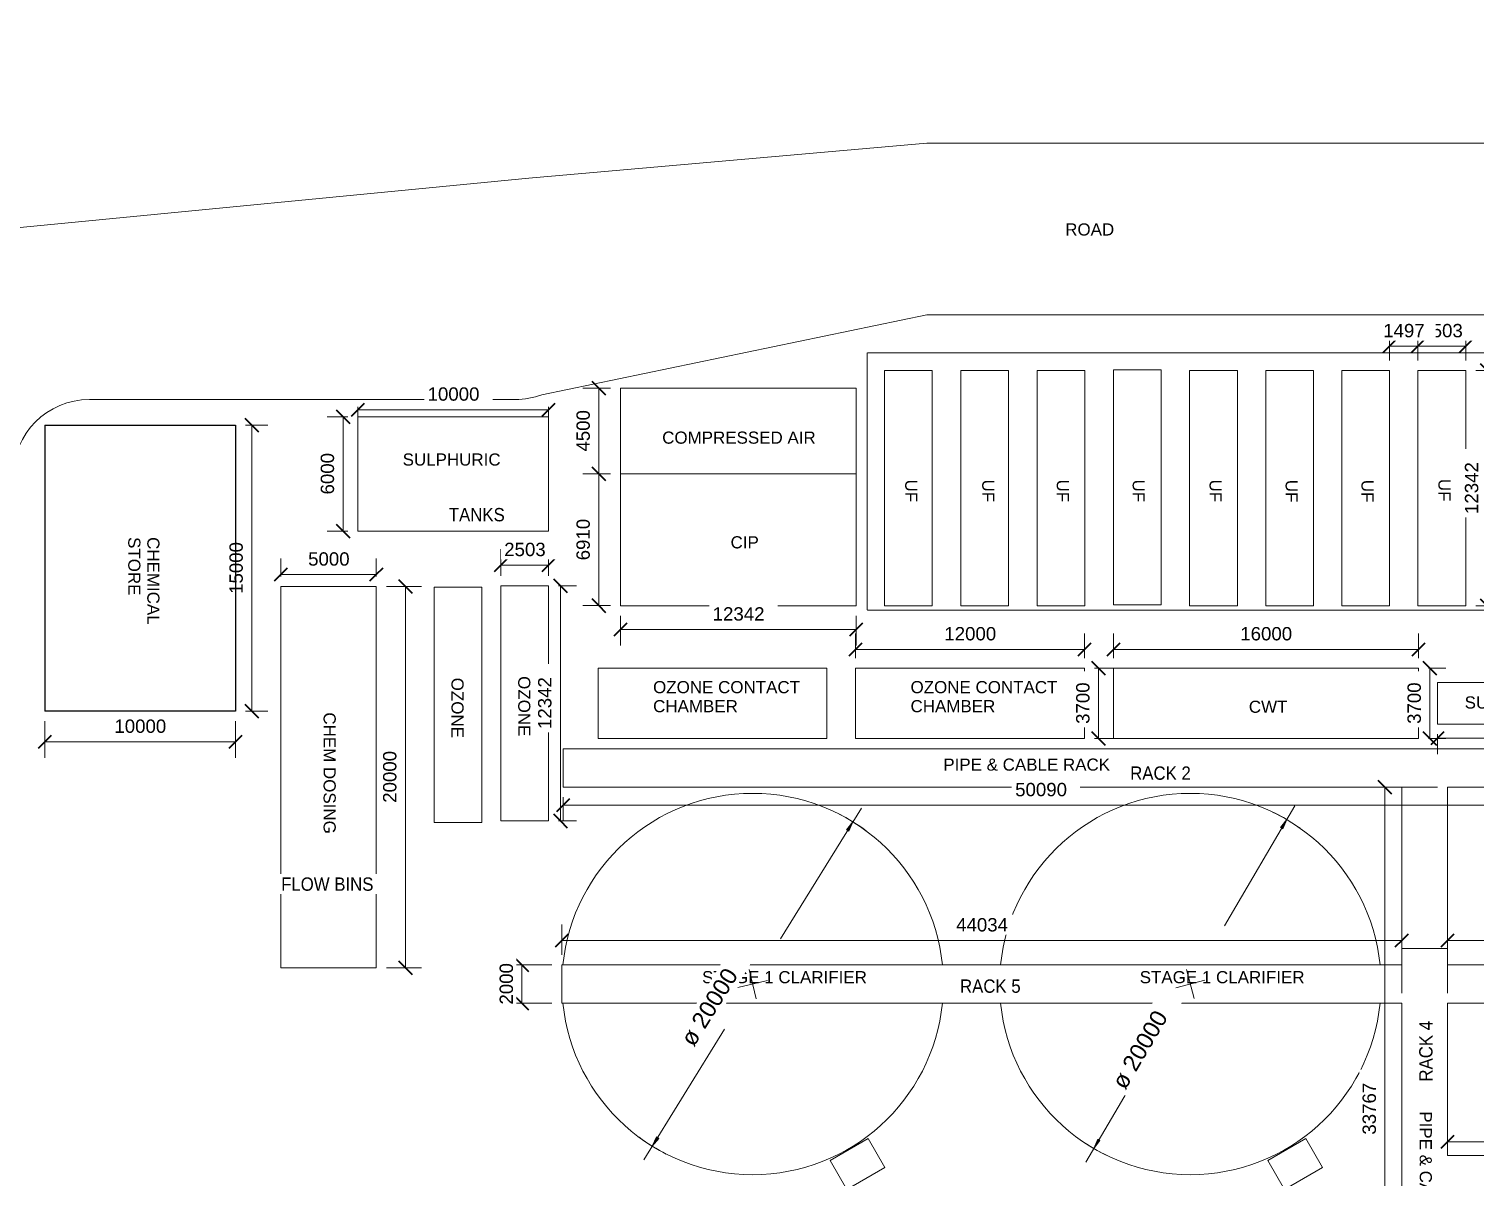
# Model space of a CAD drawing. Header units: millimetres. Extents: x 14826 to 891005, y -311366 to 56117.
# Drawn here: x 102351 to 178185, y -9162 to 51064 of the extents above; entities that cross this region are included whole.
import ezdxf

# ---------------------------------------------------------------- set-up
doc = ezdxf.new("R2010")
doc.units = ezdxf.units.MM
doc.linetypes.add('Hidden', pattern=[7.14375, 4.7625, -2.38125])
doc.linetypes.add('IMPORT-DASHED', pattern=[0])
for name, color, linetype, lineweight in [('A-ANNO-DIMS', 7, 'Continuous', 9), ('A-ANNO-DIMS-350', 7, 'Continuous', 9), ('A-DETL-HDLN', 7, 'Hidden', 9), ('FUTURE', 7, 'IMPORT-DASHED', 9), ('G-ANNO-TEXT', 7, 'Continuous', 9), ('PDF3_Text', 7, 'Continuous', 9)]:
    doc.layers.add(name, color=color, linetype=linetype, lineweight=lineweight)
doc.layers.add('LAYOUT IMPORT_dwg', color=7, linetype='Continuous', lineweight=9, true_color=0x767676)
doc.styles.add('Arial', font='arial.ttf', dxfattribs={"height": 636.361708})
doc.styles.add('Arial_1', font='arial.ttf', dxfattribs={"height": 636.4})
doc.styles.add('Arial_2', font='arial.ttf', dxfattribs={"height": 0.18})
doc.styles.add('Arial_3', font='arial.ttf', dxfattribs={"height": 700})
doc.styles.add('Arial_4', font='arial.ttf', dxfattribs={"width": 0.9, "height": 700})
doc.styles.add('Arial_5', font='arial.ttf', dxfattribs={"height": 875})
doc.dimstyles.new('Diameter_-_2_5mm_Arial', dxfattribs={"dimscale": 304.8, "dimtxt": 892.726975, "dimasz": 1.722441, "dimexe": 2.755906, "dimexo": 0, "dimgap": 1.722441, "dimtad": 1, "dimjust": 3, "dimdec": 0, "dimzin": 0, "dimdsep": 46, "dimtxsty": 'Arial_5', "dimsah": 1, "dimcen": 0.09, "dimdle": 2.755906, "dimazin": 0, "dimtfac": 1, "dimtdec": 4, "dimtix": 1, "dimtmove": 0, "dimatfit": 2, "dimfxl": 1, "dimtvp": 1, "dimtfill": 1, "dimtolj": 1, "dimtzin": 0, "dimarcsym": 2})
doc.dimstyles.new('Greene_Arch_tick_-_2mm', dxfattribs={"dimscale": 304.8, "dimtxt": 714.18158, "dimasz": 2.296588, "dimexe": 2.755906, "dimexo": 1.722441, "dimgap": 0.86122, "dimtad": 1, "dimdec": 0, "dimzin": 0, "dimdsep": 46, "dimtxsty": 'Arial_3', "dimblk1": 'OBLIQUE', "dimblk2": 'OBLIQUE', "dimsah": 1, "dimcen": 0.09, "dimazin": 0, "dimtfac": 1, "dimtdec": 4, "dimtix": 1, "dimtmove": 0, "dimatfit": 3, "dimfxl": 1, "dimtvp": 1, "dimtfill": 1, "dimtolj": 1, "dimtzin": 0, "dimarcsym": 2})

# ---------------------------------------------------------------- blocks, each defined once
blk = doc.blocks.new('LAYOUT IMPORT_dwg-326166-LEVEL 1')
at = {"lineweight": 9}
for p, q in [((-69722, 230410), (-69722, 232810)), ((-58391, 232810), (-59253, 232810)), ((-59253, 232810), (-59253, 231610)), ((-59253, 230410), (-59253, 231610)), ((-58391, 230410), (-59253, 230410)), ((-88054, 183933), (-88054, 161598))]:
    blk.add_line(p, q, dxfattribs=at)
at = {"lineweight": 9, "flags": 128}
for points in [[(-107491, 311338), (-107491, 292314), (-101491, 285221), (-101491, 205507), (-99656, 184637), (-97044, 157598), (-91493, 117051), (-87583, 86872), (-86429, 77880)], [(-92491, 311338), (-92491, 205507), (-88302, 185319)], [(-48406, 299444), (-48406, 232810), (-56391, 232810), (-56391, 246235)], [(-58391, 246235), (-58391, 232810), (-67722, 232810), (-67722, 236533)], [(-69722, 236533), (-69722, 186443), (-67722, 186443), (-67722, 230410), (-58391, 230410), (-58391, 209326), (-58391, 186376), (-56391, 186376), (-56391, 209376)], [(-71015, 236533), (-71015, 232284), (-73215, 232284), (-73215, 236533)], [(-56391, 209326), (-56391, 230410), (-37792, 230410), (-37792, 213104), (-41440, 213104), (-41440, 209735), (-37792, 209735)]]:
    blk.add_lwpolyline(points, dxfattribs=at)
for points in [[(-89566, 233769), (-89566, 231266), (-77224, 231266), (-77224, 233769)], [(-70265, 231293), (-70265, 215293), (-73965, 215293), (-73965, 231293)], [(-89566, 229769), (-89566, 227266), (-77224, 227266), (-77224, 229769)], [(-49286, 225378), (-47770, 226252), (-46620, 224261), (-48136, 223386)], [(-89566, 225795), (-89566, 223292), (-77224, 223292), (-77224, 225795), (-89566, 225795), (-89566, 223292), (-77224, 223292), (-77224, 225795)], [(-89566, 221795), (-89566, 219292), (-77224, 219292), (-77224, 221795)], [(-73965, 213774), (-73965, 201774), (-70265, 201774), (-70265, 213774)], [(-49286, 202428), (-47770, 203303), (-46620, 201311), (-48136, 200436)], [(-84149, 189455), (-88649, 189455), (-88649, 201797), (-84149, 201797)], [(-84149, 201797), (-77238, 201797), (-77238, 189455), (-84149, 189455)], [(-87149, 175677), (-87149, 185677), (-81149, 185677), (-81149, 175677)], [(-65944, 183174), (-65944, 185677), (-78285, 185677), (-78285, 183174)], [(-58245, 176643), (-58245, 171643), (-78245, 171643), (-78245, 176643)], [(-86703, 159253), (-86703, 169253), (-71703, 169253), (-71703, 159253)]]:
    blk.add_lwpolyline(points, close=True, dxfattribs=at)
at = {"lineweight": 9}
for centre, radius, start, end in [((-57391, 219326), 10000, 95.73917, 264.26083), ((-57391, 219326), 10000, 275.73917, 84.26083), ((-57391, 196376), 10000, 275.73917, 84.26083), ((-92054, 183933), 4000, 360, 20.26419), ((-84054, 161598), 4000, 180, 270)]:
    blk.add_arc(centre, radius, start, end, dxfattribs=at)
at = {"layer": 'FUTURE', "color": 1, "linetype": 'Continuous', "true_color": 0xff0000, "flags": 128}
for points in [[(-89616, 217796), (-89616, 215293), (-77274, 215293), (-77274, 217796)], [(-89580, 213795), (-89580, 211292), (-77238, 211292), (-77238, 213795), (-89580, 213795), (-89580, 211292), (-77238, 211292), (-77238, 213795)], [(-89580, 209795), (-89580, 207292), (-77238, 207292), (-77238, 209795)], [(-89580, 205796), (-89580, 203293), (-77238, 203293), (-77238, 205796)], [(-73965, 200274), (-73965, 188274), (-70265, 188274), (-70265, 200274)], [(-65861, 179675), (-65861, 182178), (-78203, 182178), (-78203, 179675)]]:
    blk.add_lwpolyline(points, close=True, dxfattribs=at)
at = {"layer": 'FUTURE', "color": 1, "linetype": 'Continuous', "true_color": 0xff0000}
blk.add_arc((-57391, 196376), 10000, 95.73917, 264.26083, dxfattribs=at)
at = {"lineweight": 9, "insert": (-59253, 231610), "char_height": 0.18, "width": 1.42, "attachment_point": 2, "line_spacing_factor": 0.941778, "style": 'Arial_2'}
blk.add_mtext('2400.0000', dxfattribs=at)
at = {"layer": 'PDF3_Text', "attachment_point": 1, "rotation": 90, "line_spacing_factor": 0.941778}
for s, insert, char_height, width, style in [('SUMP', (-72480, 233712), 636.4, 3060.98, 'Arial'), ('STAGE 1 CLARIFIER', (-58070, 216673), 636.4, 10320.1, 'Arial_1'), ('CWT', (-72255, 222396), 636.4, 2406.73, 'Arial'), ('ROAD', (-97291, 212767), 636.4, 3060.98, 'Arial'), ('PIPE & CABLE RACK', (-69220, 206374), 636.36, 10444.72, 'Arial'), ('OZONE CONTACT\\PCHAMBER', (-73284, 204656), 636.36, 9089.48, 'Arial'), ('STAGE 1 CLARIFIER', (-58070, 193723), 636.4, 10320.1, 'Arial_1'), ('COMPRESSED AIR', (-86371, 191633), 636.36, 9603.54, 'Arial'), ('OZONE CONTACT\\PCHAMBER', (-73284, 191156), 636.36, 9089.48, 'Arial'), ('CIP', (-80880, 195218), 636.4, 1768.05, 'Arial'), ('SULPHURIC', (-85223, 178023), 636.4, 6121.96, 'Arial')]:
    blk.add_mtext(s, dxfattribs=dict(at, insert=insert, char_height=char_height, width=width, style=style))
at = {"layer": 'PDF3_Text', "attachment_point": 1, "line_spacing_factor": 0.941778}
for s, insert, char_height, width, style in [('UF', (-83889, 232972), 636.4, 1409.76, 'Arial'), ('PIPE & CABLE RACK', (-50714, 231992), 636.36, 10444.72, 'Arial'), ('UF', (-83838, 228938), 636.4, 1409.76, 'Arial'), ('UF', (-83838, 224959), 636.4, 1409.76, 'Arial'), ('UF', (-83853, 220972), 636.4, 1409.76, 'Arial'), ('UF', (-83853, 216938), 636.4, 1409.76, 'Arial'), ('UF', (-83853, 212959), 636.4, 1409.76, 'Arial'), ('UF', (-83853, 209051), 636.4, 1409.76, 'Arial'), ('UF', (-83853, 205013), 636.4, 1409.76, 'Arial'), ('OZONE', (-73542, 184719), 636.4, 3769.76, 'Arial_1'), ('OZONE', (-73459, 181220), 636.4, 3769.76, 'Arial_1'), ('CHEM DOSING', (-71643, 174513), 636.4, 7594.04, 'Arial_1'), ('CHEMICAL\\PSTORE', (-80836, 165269), 636.4, 5436.55, 'Arial')]:
    blk.add_mtext(s, dxfattribs=dict(at, insert=insert, char_height=char_height, width=width, style=style))
blk = doc.blocks.new('DIMBLOCK28-LEVEL 1')
at = {"layer": 'A-ANNO-DIMS-350', "transparency": 16777216}
for p, q in [((175192, 34417), (175192, 35257)), ((177695, 34417), (177695, 35257)), ((175192, 34417), (177695, 34417)), ((175192, 34417), (175192, 33663)), ((177695, 34417), (177695, 33663))]:
    blk.add_line(p, q, dxfattribs=at)
at = {"layer": 'A-ANNO-DIMS-350', "lineweight": 35, "transparency": 16777216}
for p, q in [((175192, 34417), (174842, 34067)), ((175192, 34417), (175542, 34767)), ((177695, 34417), (177345, 34067)), ((177695, 34417), (178045, 34767))]:
    blk.add_line(p, q, dxfattribs=at)
at = {"layer": 'A-ANNO-DIMS-350', "color": 0, "transparency": 16777216, "insert": (175367, 35589), "char_height": 700, "width": 2584.24, "attachment_point": 1, "line_spacing_factor": 0.941778, "style": 'Arial_3', "bg_fill": 3, "box_fill_scale": 1.25, "bg_fill_color": 256, "bg_fill_true_color": 13158600, "bg_fill_transparency": 0}
blk.add_mtext('2503', dxfattribs=at)
blk = doc.blocks.new('_Oblique')
at = {"color": 0, "linetype": 'ByBlock', "lineweight": -2}
blk.add_line((-0.5, -0.5), (0.5, 0.5), dxfattribs=at)
blk = doc.blocks.new('DIMBLOCK29-LEVEL 1')
at = {"layer": 'A-ANNO-DIMS-350', "lineweight": 35, "transparency": 16777216}
for p, q in [((178822, 33138), (178472, 33488)), ((178822, 33138), (179172, 32788)), ((178822, 20796), (178472, 21146)), ((178822, 20796), (179172, 20446))]:
    blk.add_line(p, q, dxfattribs=at)
at = {"layer": 'A-ANNO-DIMS-350', "transparency": 16777216}
for p, q in [((178822, 33138), (178220, 33138)), ((178822, 33138), (178822, 20796)), ((178822, 33138), (179662, 33138)), ((178822, 20796), (178220, 20796)), ((178822, 20796), (179662, 20796))]:
    blk.add_line(p, q, dxfattribs=at)
at = {"layer": 'A-ANNO-DIMS-350', "color": 0, "transparency": 16777216, "insert": (177651, 25621), "char_height": 700, "width": 3230.3, "attachment_point": 1, "rotation": 90, "line_spacing_factor": 0.941778, "style": 'Arial_3', "bg_fill": 3, "box_fill_scale": 1.25, "bg_fill_color": 256, "bg_fill_true_color": 13158600, "bg_fill_transparency": 0}
blk.add_mtext('12342', dxfattribs=at)
blk = doc.blocks.new('DIMBLOCK30-LEVEL 1')
at = {"layer": 'A-ANNO-DIMS-350', "transparency": 16777216}
for p, q in [((173695, 34417), (173695, 35257)), ((175192, 34417), (175192, 35257)), ((173695, 34417), (175192, 34417)), ((173695, 34417), (173695, 33663)), ((175192, 34417), (175192, 33663))]:
    blk.add_line(p, q, dxfattribs=at)
at = {"layer": 'A-ANNO-DIMS-350', "lineweight": 35, "transparency": 16777216}
for p, q in [((173695, 34417), (173345, 34067)), ((173695, 34417), (174045, 34767)), ((175192, 34417), (174842, 34067)), ((175192, 34417), (175542, 34767))]:
    blk.add_line(p, q, dxfattribs=at)
at = {"layer": 'A-ANNO-DIMS-350', "color": 0, "transparency": 16777216, "insert": (173367, 35589), "char_height": 700, "width": 2584.24, "attachment_point": 1, "line_spacing_factor": 0.941778, "style": 'Arial_3', "bg_fill": 3, "box_fill_scale": 1.25, "bg_fill_color": 256, "bg_fill_true_color": 13158600, "bg_fill_transparency": 0}
blk.add_mtext('1497', dxfattribs=at)
blk = doc.blocks.new('DIMBLOCK31-LEVEL 1')
at = {"layer": 'A-ANNO-DIMS-350', "lineweight": 35, "transparency": 16777216}
for p, q in [((176210, 13856), (175860, 13506)), ((176210, 13856), (176560, 14206)), ((183786, 13856), (183436, 13506)), ((183786, 13856), (184136, 14206))]:
    blk.add_line(p, q, dxfattribs=at)
at = {"layer": 'A-ANNO-DIMS-350', "transparency": 16777216}
for p, q in [((176210, 13856), (176210, 14062)), ((176210, 13856), (183786, 13856)), ((176210, 13856), (176210, 13016)), ((183786, 13856), (183786, 14062)), ((183786, 13856), (183786, 13016))]:
    blk.add_line(p, q, dxfattribs=at)
at = {"layer": 'A-ANNO-DIMS-350', "color": 0, "transparency": 16777216, "insert": (178921, 15027), "char_height": 700, "width": 2584.24, "attachment_point": 1, "line_spacing_factor": 0.941778, "style": 'Arial_3', "bg_fill": 3, "box_fill_scale": 1.25, "bg_fill_color": 256, "bg_fill_true_color": 13158600, "bg_fill_transparency": 0}
blk.add_mtext('7576', dxfattribs=at)
blk = doc.blocks.new('DIMBLOCK33-LEVEL 1')
at = {"layer": 'A-ANNO-DIMS-350', "transparency": 16777216}
for p, q in [((159219, 18519), (159219, 19359)), ((175219, 18519), (175219, 19359)), ((159219, 18519), (175219, 18519)), ((159219, 18519), (159219, 18062)), ((175219, 18519), (175219, 18062))]:
    blk.add_line(p, q, dxfattribs=at)
at = {"layer": 'A-ANNO-DIMS-350', "lineweight": 35, "transparency": 16777216}
for p, q in [((159219, 18519), (158869, 18169)), ((159219, 18519), (159569, 18869)), ((175219, 18519), (174869, 18169)), ((175219, 18519), (175569, 18869))]:
    blk.add_line(p, q, dxfattribs=at)
at = {"layer": 'A-ANNO-DIMS-350', "color": 0, "transparency": 16777216, "insert": (165873, 19690), "char_height": 700, "width": 3230.3, "attachment_point": 1, "line_spacing_factor": 0.941778, "style": 'Arial_3', "bg_fill": 3, "box_fill_scale": 1.25, "bg_fill_color": 256, "bg_fill_true_color": 13158600, "bg_fill_transparency": 0}
blk.add_mtext('16000', dxfattribs=at)
blk = doc.blocks.new('DIMBLOCK34-LEVEL 1')
at = {"layer": 'A-ANNO-DIMS-350', "lineweight": 35, "transparency": 16777216}
for p, q in [((175812, 17537), (175462, 17887)), ((175812, 17537), (176162, 17187)), ((175812, 13837), (175462, 14187)), ((175812, 13837), (176162, 13487))]:
    blk.add_line(p, q, dxfattribs=at)
at = {"layer": 'A-ANNO-DIMS-350', "transparency": 16777216}
for p, q in [((175812, 17537), (175744, 17537)), ((175812, 13837), (175812, 17537)), ((175812, 17537), (176652, 17537)), ((175812, 13837), (175744, 13837)), ((175812, 13837), (176652, 13837))]:
    blk.add_line(p, q, dxfattribs=at)
at = {"layer": 'A-ANNO-DIMS-350', "color": 0, "transparency": 16777216, "insert": (174641, 14610), "char_height": 700, "width": 2584.24, "attachment_point": 1, "rotation": 90, "line_spacing_factor": 0.941778, "style": 'Arial_3', "bg_fill": 3, "box_fill_scale": 1.25, "bg_fill_color": 256, "bg_fill_true_color": 13158600, "bg_fill_transparency": 0}
blk.add_mtext('3700', dxfattribs=at)
blk = doc.blocks.new('DIMBLOCK35-LEVEL 1')
at = {"layer": 'A-ANNO-DIMS-350', "transparency": 16777216}
for p, q in [((145700, 18519), (145700, 19359)), ((157700, 18519), (157700, 19359)), ((145700, 18519), (157700, 18519)), ((145700, 18519), (145700, 18062)), ((157700, 18519), (157700, 18062))]:
    blk.add_line(p, q, dxfattribs=at)
at = {"layer": 'A-ANNO-DIMS-350', "lineweight": 35, "transparency": 16777216}
for p, q in [((145700, 18519), (145350, 18169)), ((145700, 18519), (146050, 18869)), ((157700, 18519), (157350, 18169)), ((157700, 18519), (158050, 18869))]:
    blk.add_line(p, q, dxfattribs=at)
at = {"layer": 'A-ANNO-DIMS-350', "color": 0, "transparency": 16777216, "insert": (150354, 19690), "char_height": 700, "width": 3230.3, "attachment_point": 1, "line_spacing_factor": 0.941778, "style": 'Arial_3', "bg_fill": 3, "box_fill_scale": 1.25, "bg_fill_color": 256, "bg_fill_true_color": 13158600, "bg_fill_transparency": 0}
blk.add_mtext('12000', dxfattribs=at)
blk = doc.blocks.new('DIMBLOCK36-LEVEL 1')
at = {"layer": 'A-ANNO-DIMS-350', "lineweight": 35, "transparency": 16777216}
for p, q in [((158436, 17537), (158086, 17887)), ((158436, 17537), (158786, 17187)), ((158436, 13837), (158086, 14187)), ((158436, 13837), (158786, 13487))]:
    blk.add_line(p, q, dxfattribs=at)
at = {"layer": 'A-ANNO-DIMS-350', "transparency": 16777216}
for p, q in [((158436, 17537), (158225, 17537)), ((158436, 17537), (158436, 13837)), ((158436, 17537), (159276, 17537)), ((158436, 13837), (158225, 13837)), ((158436, 13837), (159276, 13837))]:
    blk.add_line(p, q, dxfattribs=at)
at = {"layer": 'A-ANNO-DIMS-350', "color": 0, "transparency": 16777216, "insert": (157265, 14610), "char_height": 700, "width": 2584.24, "attachment_point": 1, "rotation": 90, "line_spacing_factor": 0.941778, "style": 'Arial_3', "bg_fill": 3, "box_fill_scale": 1.25, "bg_fill_color": 256, "bg_fill_true_color": 13158600, "bg_fill_transparency": 0}
blk.add_mtext('3700', dxfattribs=at)
blk = doc.blocks.new('DIMBLOCK37-LEVEL 1')
at = {"layer": 'A-ANNO-DIMS-350', "transparency": 16777216}
for p, q in [((127100, 22939), (127100, 23779)), ((129603, 22939), (129603, 23779)), ((127100, 22939), (129603, 22939)), ((127100, 22939), (127100, 22383)), ((129603, 22939), (129603, 22383))]:
    blk.add_line(p, q, dxfattribs=at)
at = {"layer": 'A-ANNO-DIMS-350', "lineweight": 35, "transparency": 16777216}
for p, q in [((127100, 22939), (126750, 22589)), ((127100, 22939), (127450, 23289)), ((129603, 22939), (129253, 22589)), ((129603, 22939), (129953, 23289))]:
    blk.add_line(p, q, dxfattribs=at)
at = {"layer": 'A-ANNO-DIMS-350', "color": 0, "transparency": 16777216, "insert": (127275, 24110), "char_height": 700, "width": 2584.24, "attachment_point": 1, "line_spacing_factor": 0.941778, "style": 'Arial_3', "bg_fill": 3, "box_fill_scale": 1.25, "bg_fill_color": 256, "bg_fill_true_color": 13158600, "bg_fill_transparency": 0}
blk.add_mtext('2503', dxfattribs=at)
blk = doc.blocks.new('DIMBLOCK38-LEVEL 1')
at = {"layer": 'A-ANNO-DIMS-350', "lineweight": 35, "transparency": 16777216}
for p, q in [((130223, 21858), (129873, 22208)), ((130223, 21858), (130573, 21508)), ((130223, 9516), (129873, 9866)), ((130223, 9516), (130573, 9166))]:
    blk.add_line(p, q, dxfattribs=at)
at = {"layer": 'A-ANNO-DIMS-350', "transparency": 16777216}
for p, q in [((130223, 21858), (130128, 21858)), ((130223, 21858), (130223, 9516)), ((130223, 21858), (131063, 21858)), ((130223, 9516), (130128, 9516)), ((130223, 9516), (131063, 9516))]:
    blk.add_line(p, q, dxfattribs=at)
at = {"layer": 'A-ANNO-DIMS-350', "color": 0, "transparency": 16777216, "insert": (129051, 14341), "char_height": 700, "width": 3230.3, "attachment_point": 1, "rotation": 90, "line_spacing_factor": 0.941778, "style": 'Arial_3', "bg_fill": 3, "box_fill_scale": 1.25, "bg_fill_color": 256, "bg_fill_true_color": 13158600, "bg_fill_transparency": 0}
blk.add_mtext('12342', dxfattribs=at)
blk = doc.blocks.new('DIMBLOCK39-LEVEL 1')
at = {"layer": 'A-ANNO-DIMS-350', "transparency": 16777216}
for p, q in [((133381, 19558), (133381, 20286)), ((145723, 19558), (145723, 20286)), ((133381, 19558), (145723, 19558)), ((133381, 19558), (133381, 18718)), ((145723, 19558), (145723, 18718))]:
    blk.add_line(p, q, dxfattribs=at)
at = {"layer": 'A-ANNO-DIMS-350', "lineweight": 35, "transparency": 16777216}
for p, q in [((133381, 19558), (133731, 19908)), ((145723, 19558), (146073, 19908)), ((133381, 19558), (133031, 19208)), ((145723, 19558), (145373, 19208))]:
    blk.add_line(p, q, dxfattribs=at)
at = {"layer": 'A-ANNO-DIMS-350', "color": 0, "transparency": 16777216, "insert": (138206, 20729), "char_height": 700, "width": 3230.3, "attachment_point": 1, "line_spacing_factor": 0.941778, "style": 'Arial_3', "bg_fill": 3, "box_fill_scale": 1.25, "bg_fill_color": 256, "bg_fill_true_color": 13158600, "bg_fill_transparency": 0}
blk.add_mtext('12342', dxfattribs=at)
blk = doc.blocks.new('DIMBLOCK40-LEVEL 1')
at = {"layer": 'A-ANNO-DIMS-350', "transparency": 16777216}
for p, q in [((132234, 32221), (131394, 32221)), ((132234, 32221), (132234, 27721)), ((132234, 32221), (132856, 32221)), ((132234, 27721), (131394, 27721)), ((132234, 27721), (132856, 27721))]:
    blk.add_line(p, q, dxfattribs=at)
at = {"layer": 'A-ANNO-DIMS-350', "lineweight": 35, "transparency": 16777216}
for p, q in [((132234, 32221), (131884, 32571)), ((132234, 32221), (132584, 31871)), ((132234, 27721), (131884, 28071)), ((132234, 27721), (132584, 27371))]:
    blk.add_line(p, q, dxfattribs=at)
at = {"layer": 'A-ANNO-DIMS-350', "color": 0, "transparency": 16777216, "insert": (131063, 28894), "char_height": 700, "width": 2584.24, "attachment_point": 1, "rotation": 90, "line_spacing_factor": 0.941778, "style": 'Arial_3', "bg_fill": 3, "box_fill_scale": 1.25, "bg_fill_color": 256, "bg_fill_true_color": 13158600, "bg_fill_transparency": 0}
blk.add_mtext('4500', dxfattribs=at)
blk = doc.blocks.new('DIMBLOCK41-LEVEL 1')
at = {"layer": 'A-ANNO-DIMS-350', "lineweight": 35, "transparency": 16777216}
for p, q in [((132234, 27721), (131884, 28071)), ((132234, 27721), (132584, 27371)), ((132234, 20811), (131884, 21161)), ((132234, 20811), (132584, 20461))]:
    blk.add_line(p, q, dxfattribs=at)
at = {"layer": 'A-ANNO-DIMS-350', "transparency": 16777216}
for p, q in [((132234, 27721), (131394, 27721)), ((132234, 27721), (132234, 20811)), ((132234, 27721), (132856, 27721)), ((132234, 20811), (131394, 20811)), ((132234, 20811), (132856, 20811))]:
    blk.add_line(p, q, dxfattribs=at)
at = {"layer": 'A-ANNO-DIMS-350', "color": 0, "transparency": 16777216, "insert": (131063, 23189), "char_height": 700, "width": 2584.24, "attachment_point": 1, "rotation": 90, "line_spacing_factor": 0.941778, "style": 'Arial_3', "bg_fill": 3, "box_fill_scale": 1.25, "bg_fill_color": 256, "bg_fill_true_color": 13158600, "bg_fill_transparency": 0}
blk.add_mtext('6910', dxfattribs=at)
blk = doc.blocks.new('DIMBLOCK42-LEVEL 1')
at = {"layer": 'A-ANNO-DIMS-350', "lineweight": 35, "transparency": 16777216}
for p, q in [((119603, 31091), (119953, 31441)), ((129603, 31091), (129953, 31441)), ((119603, 31091), (119253, 30741)), ((129603, 31091), (129253, 30741))]:
    blk.add_line(p, q, dxfattribs=at)
at = {"layer": 'A-ANNO-DIMS-350', "transparency": 16777216}
for p, q in [((119603, 31091), (119603, 31246)), ((129603, 31091), (129603, 31246)), ((119603, 31091), (129603, 31091)), ((119603, 31091), (119603, 30251)), ((129603, 31091), (129603, 30251))]:
    blk.add_line(p, q, dxfattribs=at)
at = {"layer": 'A-ANNO-DIMS-350', "color": 0, "transparency": 16777216, "insert": (123257, 32262), "char_height": 700, "width": 3230.3, "attachment_point": 1, "line_spacing_factor": 0.941778, "style": 'Arial_3', "bg_fill": 3, "box_fill_scale": 1.25, "bg_fill_color": 256, "bg_fill_true_color": 13158600, "bg_fill_transparency": 0}
blk.add_mtext('10000', dxfattribs=at)
blk = doc.blocks.new('DIMBLOCK43-LEVEL 1')
at = {"layer": 'A-ANNO-DIMS-350', "transparency": 16777216}
for p, q in [((118823, 30721), (117983, 30721)), ((118823, 24721), (118823, 30721)), ((118823, 30721), (119078, 30721)), ((118823, 24721), (117983, 24721)), ((118823, 24721), (119078, 24721))]:
    blk.add_line(p, q, dxfattribs=at)
at = {"layer": 'A-ANNO-DIMS-350', "lineweight": 35, "transparency": 16777216}
for p, q in [((118823, 30721), (118473, 31071)), ((118823, 30721), (119173, 30371)), ((118823, 24721), (118473, 25071)), ((118823, 24721), (119173, 24371))]:
    blk.add_line(p, q, dxfattribs=at)
at = {"layer": 'A-ANNO-DIMS-350', "color": 0, "transparency": 16777216, "insert": (117652, 26644), "char_height": 700, "width": 2584.24, "attachment_point": 1, "rotation": 90, "line_spacing_factor": 0.941778, "style": 'Arial_3', "bg_fill": 3, "box_fill_scale": 1.25, "bg_fill_color": 256, "bg_fill_true_color": 13158600, "bg_fill_transparency": 0}
blk.add_mtext('6000', dxfattribs=at)
blk = doc.blocks.new('DIMBLOCK44-LEVEL 1')
at = {"layer": 'A-ANNO-DIMS-350', "lineweight": 35, "transparency": 16777216}
for p, q in [((122092, 21817), (121742, 22167)), ((122092, 21817), (122442, 21467)), ((122092, 1817), (121742, 2167)), ((122092, 1817), (122442, 1467))]:
    blk.add_line(p, q, dxfattribs=at)
at = {"layer": 'A-ANNO-DIMS-350', "transparency": 16777216}
for p, q in [((122092, 21817), (121094, 21817)), ((122092, 1817), (122092, 21817)), ((122092, 21817), (122932, 21817)), ((122092, 1817), (121094, 1817)), ((122092, 1817), (122932, 1817))]:
    blk.add_line(p, q, dxfattribs=at)
at = {"layer": 'A-ANNO-DIMS-350', "color": 0, "transparency": 16777216, "insert": (120921, 10471), "char_height": 700, "width": 3230.3, "attachment_point": 1, "rotation": 90, "line_spacing_factor": 0.941778, "style": 'Arial_3', "bg_fill": 3, "box_fill_scale": 1.25, "bg_fill_color": 256, "bg_fill_true_color": 13158600, "bg_fill_transparency": 0}
blk.add_mtext('20000', dxfattribs=at)
blk = doc.blocks.new('DIMBLOCK45-LEVEL 1')
at = {"layer": 'A-ANNO-DIMS-350', "transparency": 16777216}
for p, q in [((115569, 22439), (115569, 23279)), ((120569, 22439), (120569, 23279)), ((115569, 22439), (120569, 22439)), ((115569, 22439), (115569, 22342)), ((120569, 22439), (120569, 22342))]:
    blk.add_line(p, q, dxfattribs=at)
at = {"layer": 'A-ANNO-DIMS-350', "lineweight": 35, "transparency": 16777216}
for p, q in [((115569, 22439), (115919, 22789)), ((120569, 22439), (120919, 22789)), ((115569, 22439), (115219, 22089)), ((120569, 22439), (120219, 22089))]:
    blk.add_line(p, q, dxfattribs=at)
at = {"layer": 'A-ANNO-DIMS-350', "color": 0, "transparency": 16777216, "insert": (116992, 23610), "char_height": 700, "width": 2584.24, "attachment_point": 1, "line_spacing_factor": 0.941778, "style": 'Arial_3', "bg_fill": 3, "box_fill_scale": 1.25, "bg_fill_color": 256, "bg_fill_true_color": 13158600, "bg_fill_transparency": 0}
blk.add_mtext('5000', dxfattribs=at)
blk = doc.blocks.new('DIMBLOCK46-LEVEL 1')
at = {"layer": 'A-ANNO-DIMS-350', "transparency": 16777216}
for p, q in [((103179, 13668), (103179, 14750)), ((113179, 13668), (113179, 14750)), ((103179, 13668), (113179, 13668)), ((103179, 13668), (103179, 12828)), ((113179, 13668), (113179, 12828))]:
    blk.add_line(p, q, dxfattribs=at)
at = {"layer": 'A-ANNO-DIMS-350', "lineweight": 35, "transparency": 16777216}
for p, q in [((103179, 13668), (102829, 13318)), ((103179, 13668), (103529, 14018)), ((113179, 13668), (112829, 13318)), ((113179, 13668), (113529, 14018))]:
    blk.add_line(p, q, dxfattribs=at)
at = {"layer": 'A-ANNO-DIMS-350', "color": 0, "transparency": 16777216, "insert": (106833, 14840), "char_height": 700, "width": 3230.3, "attachment_point": 1, "line_spacing_factor": 0.941778, "style": 'Arial_3', "bg_fill": 3, "box_fill_scale": 1.25, "bg_fill_color": 256, "bg_fill_true_color": 13158600, "bg_fill_transparency": 0}
blk.add_mtext('10000', dxfattribs=at)
blk = doc.blocks.new('DIMBLOCK47-LEVEL 1')
at = {"layer": 'A-ANNO-DIMS-350', "lineweight": 35, "transparency": 16777216}
for p, q in [((114036, 30275), (113686, 30625)), ((114036, 30275), (114386, 29925)), ((114036, 15275), (113686, 15625)), ((114036, 15275), (114386, 14925))]:
    blk.add_line(p, q, dxfattribs=at)
at = {"layer": 'A-ANNO-DIMS-350', "transparency": 16777216}
for p, q in [((114036, 30275), (113704, 30275)), ((114036, 30275), (114036, 15275)), ((114036, 30275), (114876, 30275)), ((114036, 15275), (113704, 15275)), ((114036, 15275), (114876, 15275))]:
    blk.add_line(p, q, dxfattribs=at)
at = {"layer": 'A-ANNO-DIMS-350', "color": 0, "transparency": 16777216, "insert": (112865, 21429), "char_height": 700, "width": 3230.3, "attachment_point": 1, "rotation": 90, "line_spacing_factor": 0.941778, "style": 'Arial_3', "bg_fill": 3, "box_fill_scale": 1.25, "bg_fill_color": 256, "bg_fill_true_color": 13158600, "bg_fill_transparency": 0}
blk.add_mtext('15000', dxfattribs=at)
blk = doc.blocks.new('DIMBLOCK48-LEVEL 1')
at = {"layer": 'A-ANNO-DIMS-350', "transparency": 16777216}
for points in [[(145564, 9467), (145229, 9057), (145347, 8984)], [(135039, -7540), (135375, -7130), (135257, -7057)]]:
    blk.add_hatch(color=256, dxfattribs=at).paths.add_polyline_path(points)
for p, q in [((141769, 3333), (146006, 10181)), ((145564, 9467), (145229, 9057)), ((145347, 8984), (145564, 9467)), ((145229, 9057), (145347, 8984)), ((140483, 192), (140120, 1734)), ((139531, 782), (141073, 1145)), ((138835, -1407), (134597, -8254)), ((135257, -7057), (135039, -7540)), ((135039, -7540), (135375, -7130)), ((135375, -7130), (135257, -7057))]:
    blk.add_line(p, q, dxfattribs=at)
for start, end in [(53.43521, 63.06091), (233.43521, 243.06091)]:
    blk.add_arc((140302, 963), 10000, start, end, dxfattribs=at)
at = {"layer": 'A-ANNO-DIMS-350', "color": 0, "transparency": 16777216, "insert": (136470, -1913), "char_height": 875, "width": 5339.88, "attachment_point": 1, "rotation": 58.24806, "line_spacing_factor": 0.941778, "style": 'Arial_5', "bg_fill": 3, "box_fill_scale": 1.25, "bg_fill_color": 256, "bg_fill_true_color": 13158600, "bg_fill_transparency": 0}
blk.add_mtext('ø 20000', dxfattribs=at)
blk = doc.blocks.new('DIMBLOCK49-LEVEL 1')
at = {"layer": 'A-ANNO-DIMS-350', "transparency": 16777216}
for points in [[(168312, 9588), (167987, 9170), (168106, 9101)], [(158191, -7662), (158516, -7244), (158397, -7174)]]:
    blk.add_hatch(color=256, dxfattribs=at).paths.add_polyline_path(points)
for p, q in [((165048, 4024), (168738, 10313)), ((168312, 9588), (167987, 9170)), ((167987, 9170), (168106, 9101)), ((168106, 9101), (168312, 9588)), ((163451, 197), (163052, 1730)), ((162485, 764), (164018, 1163)), ((161456, -2098), (157766, -8386)), ((158397, -7174), (158191, -7662)), ((158191, -7662), (158516, -7244)), ((158516, -7244), (158397, -7174))]:
    blk.add_line(p, q, dxfattribs=at)
for start, end in [(54.78476, 64.41045), (234.78476, 244.41045)]:
    blk.add_arc((163252, 963), 10000, start, end, dxfattribs=at)
at = {"layer": 'A-ANNO-DIMS-350', "color": 0, "transparency": 16777216, "insert": (159085, -4186), "char_height": 875, "width": 5339.88, "attachment_point": 1, "rotation": 59.5976, "line_spacing_factor": 0.941778, "style": 'Arial_5', "bg_fill": 3, "box_fill_scale": 1.25, "bg_fill_color": 256, "bg_fill_true_color": 13158600, "bg_fill_transparency": 0}
blk.add_mtext('ø 20000', dxfattribs=at)
blk = doc.blocks.new('DIMBLOCK70-LEVEL 1')
at = {"layer": 'A-ANNO-DIMS-350', "transparency": 16777216}
for p, q in [((180459, 10343), (180459, 12769)), ((130369, 10343), (130369, 10769)), ((130369, 10343), (180459, 10343)), ((130369, 10343), (130369, 9503)), ((180459, 10343), (180459, 9503))]:
    blk.add_line(p, q, dxfattribs=at)
at = {"layer": 'A-ANNO-DIMS-350', "lineweight": 35, "transparency": 16777216}
for p, q in [((130369, 10343), (130719, 10693)), ((180459, 10343), (180809, 10693)), ((130369, 10343), (130019, 9993)), ((180459, 10343), (180109, 9993))]:
    blk.add_line(p, q, dxfattribs=at)
at = {"layer": 'A-ANNO-DIMS-350', "color": 0, "transparency": 16777216, "insert": (154068, 11515), "char_height": 700, "width": 3230.3, "attachment_point": 1, "line_spacing_factor": 0.941778, "style": 'Arial_3', "bg_fill": 3, "box_fill_scale": 1.25, "bg_fill_color": 256, "bg_fill_true_color": 13158600, "bg_fill_transparency": 0}
blk.add_mtext('50090', dxfattribs=at)
blk = doc.blocks.new('DIMBLOCK75-LEVEL 1')
at = {"layer": 'A-ANNO-DIMS-350', "lineweight": 35, "transparency": 16777216}
for p, q in [((173457, 11294), (173107, 11644)), ((173457, 11294), (173807, 10944)), ((173457, -22473), (173107, -22123)), ((173457, -22473), (173807, -22823))]:
    blk.add_line(p, q, dxfattribs=at)
at = {"layer": 'A-ANNO-DIMS-350', "transparency": 16777216}
for p, q in [((173457, 11294), (172617, 11294)), ((173457, -22473), (173457, 11294)), ((173457, 11294), (176211, 11294)), ((173457, -22473), (172617, -22473)), ((173457, -22473), (173487, -22473))]:
    blk.add_line(p, q, dxfattribs=at)
at = {"layer": 'A-ANNO-DIMS-350', "color": 0, "transparency": 16777216, "insert": (172286, -6935), "char_height": 700, "width": 3230.3, "attachment_point": 1, "rotation": 90, "line_spacing_factor": 0.941778, "style": 'Arial_3', "bg_fill": 3, "box_fill_scale": 1.25, "bg_fill_color": 256, "bg_fill_true_color": 13158600, "bg_fill_transparency": 0}
blk.add_mtext('33767', dxfattribs=at)
blk = doc.blocks.new('DIMBLOCK77-LEVEL 1')
at = {"layer": 'A-ANNO-DIMS-350', "lineweight": 35, "transparency": 16777216}
for p, q in [((128204, 1963), (127854, 2313)), ((128204, 1963), (128554, 1613)), ((128204, -37), (127854, 313)), ((128204, -37), (128554, -387))]:
    blk.add_line(p, q, dxfattribs=at)
at = {"layer": 'A-ANNO-DIMS-350', "transparency": 16777216}
for p, q in [((128204, 1963), (127364, 1963)), ((128204, 1963), (128204, -37)), ((128204, 1963), (129777, 1963)), ((128204, -37), (127364, -37)), ((128204, -37), (129777, -37))]:
    blk.add_line(p, q, dxfattribs=at)
at = {"layer": 'A-ANNO-DIMS-350', "color": 0, "transparency": 16777216, "insert": (127033, -113), "char_height": 700, "width": 2584.24, "attachment_point": 1, "rotation": 90, "line_spacing_factor": 0.941778, "style": 'Arial_3', "bg_fill": 3, "box_fill_scale": 1.25, "bg_fill_color": 256, "bg_fill_true_color": 13158600, "bg_fill_transparency": 0}
blk.add_mtext('2000', dxfattribs=at)
blk = doc.blocks.new('DIMBLOCK78-LEVEL 1')
at = {"layer": 'A-ANNO-DIMS-350', "transparency": 16777216}
for p, q in [((130302, 3251), (130302, 4091)), ((174336, 3251), (174336, 4091)), ((130302, 3251), (174336, 3251)), ((130302, 3251), (130302, 2488)), ((174336, 3251), (174336, 488))]:
    blk.add_line(p, q, dxfattribs=at)
at = {"layer": 'A-ANNO-DIMS-350', "lineweight": 35, "transparency": 16777216}
for p, q in [((130302, 3251), (129952, 2901)), ((130302, 3251), (130652, 3601)), ((174336, 3251), (173986, 2901)), ((174336, 3251), (174686, 3601))]:
    blk.add_line(p, q, dxfattribs=at)
at = {"layer": 'A-ANNO-DIMS-350', "color": 0, "transparency": 16777216, "insert": (150973, 4422), "char_height": 700, "width": 3230.3, "attachment_point": 1, "line_spacing_factor": 0.941778, "style": 'Arial_3', "bg_fill": 3, "box_fill_scale": 1.25, "bg_fill_color": 256, "bg_fill_true_color": 13158600, "bg_fill_transparency": 0}
blk.add_mtext('44034', dxfattribs=at)
blk = doc.blocks.new('DIMBLOCK80-LEVEL 1')
at = {"layer": 'A-ANNO-DIMS-350', "transparency": 16777216}
for p, q in [((176736, 3251), (176736, 4091)), ((205077, 3251), (205077, 4091)), ((176736, 3251), (205077, 3251)), ((176736, 3251), (176736, 488)), ((205077, 3251), (205077, 2488))]:
    blk.add_line(p, q, dxfattribs=at)
at = {"layer": 'A-ANNO-DIMS-350', "lineweight": 35, "transparency": 16777216}
for p, q in [((176736, 3251), (176386, 2901)), ((176736, 3251), (177086, 3601)), ((205077, 3251), (204727, 2901)), ((205077, 3251), (205427, 3601))]:
    blk.add_line(p, q, dxfattribs=at)
at = {"layer": 'A-ANNO-DIMS-350', "color": 0, "transparency": 16777216, "insert": (189561, 4422), "char_height": 700, "width": 3230.3, "attachment_point": 1, "line_spacing_factor": 0.941778, "style": 'Arial_3', "bg_fill": 3, "box_fill_scale": 1.25, "bg_fill_color": 256, "bg_fill_true_color": 13158600, "bg_fill_transparency": 0}
blk.add_mtext('28341', dxfattribs=at)
blk = doc.blocks.new('DIMBLOCK82-LEVEL 1')
at = {"layer": 'A-ANNO-DIMS-350', "transparency": 16777216}
for p, q in [((176736, -7306), (176736, -6466)), ((243370, -7306), (243370, -6466)), ((176736, -7306), (243370, -7306)), ((176736, -7306), (176736, -7336)), ((243370, -7306), (243370, -7497))]:
    blk.add_line(p, q, dxfattribs=at)
at = {"layer": 'A-ANNO-DIMS-350', "lineweight": 35, "transparency": 16777216}
for p, q in [((176736, -7306), (176386, -7656)), ((176736, -7306), (177086, -6956)), ((243370, -7306), (243020, -7656)), ((243370, -7306), (243720, -6956))]:
    blk.add_line(p, q, dxfattribs=at)
at = {"layer": 'A-ANNO-DIMS-350', "color": 0, "transparency": 16777216, "insert": (208707, -6135), "char_height": 700, "width": 3230.3, "attachment_point": 1, "line_spacing_factor": 0.941778, "style": 'Arial_3', "bg_fill": 3, "box_fill_scale": 1.25, "bg_fill_color": 256, "bg_fill_true_color": 13158600, "bg_fill_transparency": 0}
blk.add_mtext('66634', dxfattribs=at)

msp = doc.modelspace()

# ---------------------------------------------------------------- linework, layer by layer
at = {"layer": 'A-DETL-HDLN'}
for p, q in [((146310.45863, 34069.67245), (232410.45863, 34069.67245)), ((146310.45863, 20569.67245), (146310.45863, 34069.67245)), ((232410.45863, 20569.67245), (146310.45863, 20569.67245))]:
    msp.add_line(p, q, dxfattribs=at)

# ---------------------------------------------------------------- block references
at = {"layer": 'LAYOUT IMPORT_dwg', "color": 7, "rotation": 269.9999999999997}
msp.add_blockref('LAYOUT IMPORT_dwg-326166-LEVEL 1', (-56073.93568, -56427.64433), dxfattribs=at)

# ---------------------------------------------------------------- next in the draw order: texts
at = {"layer": 'G-ANNO-TEXT', "char_height": 700, "attachment_point": 1, "style": 'Arial_4', "bg_fill": 3, "box_fill_scale": 1.25, "bg_fill_color": 256, "bg_fill_true_color": 13158600, "bg_fill_transparency": 0}
for s, insert, width in [('TANKS', (124370.26538, 25934.60558), 3636.4545), ('RACK 2', (160099.45275, 12377.31121), 3939.492375), ('FLOW BINS', (115576.70147, 6555.71263), 6010.2511875), ('RACK 5', (151176.35094, 1203.90134), 3939.492375)]:
    msp.add_mtext(s, dxfattribs=dict(at, insert=insert, width=width))
at = {"layer": 'G-ANNO-TEXT', "insert": (175254.4733, -4152.02463), "char_height": 700, "width": 3939.492375, "attachment_point": 1, "rotation": 90, "style": 'Arial_4', "bg_fill": 3, "box_fill_scale": 1.25, "bg_fill_color": 256, "bg_fill_true_color": 13158600, "bg_fill_transparency": 0}
msp.add_mtext('RACK 4', dxfattribs=at)

# ---------------------------------------------------------------- next in the draw order: dimensions: what is measured, and where the dimension line sits
at = {"layer": 'A-ANNO-DIMS'}
for base, p1, p2, override, picture, middle in [((177694.91832, 34417.42209), (175192.2208, 33138.06331), (177694.91832, 33138.06331), {"dimpost": '<>', "dimfxl": 2502.697514}, 'DIMBLOCK28-LEVEL 1', (176443.56956, 35037.56193)), ((129602.90273, 31091.09614), (119602.90273, 30721.01571), (129602.90273, 30721.01571), {"dimpost": '<>', "dimfxl": 10000}, 'DIMBLOCK42-LEVEL 1', (124602.90273, 31710.99723)), ((129602.90273, 22938.53039), (127100.20521, 21857.84907), (129602.90273, 21857.84907), {"dimpost": '<>', "dimfxl": 2502.697514}, 'DIMBLOCK37-LEVEL 1', (128351.55397, 23558.67023)), ((157699.68399, 18519.15199), (145699.68399, 17536.86508), (157699.68399, 17536.86508), {"dimpost": '<>', "dimfxl": 12000}, 'DIMBLOCK35-LEVEL 1', (151699.68399, 19139.05308)), ((175219.29814, 18519.15199), (159219.29814, 17536.86508), (175219.29814, 17536.86508), {"dimpost": '<>', "dimfxl": 16000}, 'DIMBLOCK33-LEVEL 1', (167219.29814, 19139.05308)), ((113179.0126, 13668.2795), (103179.0126, 15274.88944), (113179.0126, 15274.88944), {"dimpost": '<>', "dimfxl": 10000}, 'DIMBLOCK46-LEVEL 1', (108179.0126, 14288.18059)), ((183786.19943, 13855.57798), (176210.23867, 14586.86508), (183786.19943, 14586.86508), {"dimpost": '<>', "dimfxl": 7575.960762}, 'DIMBLOCK31-LEVEL 1', (179998.21905, 14475.47907))]:
    dim = msp.add_linear_dim(base=base, p1=p1, p2=p2, dimstyle='Greene_Arch_tick_-_2mm', override=override, dxfattribs=at)
    dim.commit()
    dim.dimension.update_dxf_attribs({"geometry": picture, "text_midpoint": middle})
for base, p1, p2, override, picture, middle in [((132233.90128, 27721.01571), (133381.30556, 32221.01571), (133381.30556, 27721.01571), {"dimpost": '<>', "dimfxl": 4500}, 'DIMBLOCK40-LEVEL 1', (131614.00018, 29971.01571)), ((128203.82167, -36.62289), (130301.8948, 1963.37711), (130301.8948, -36.62289), {"dimpost": '<>', "dimfxl": 2000}, 'DIMBLOCK77-LEVEL 1', (127583.92058, 963.37711))]:
    dim = msp.add_linear_dim(base=base, p1=p1, p2=p2, angle=90, dimstyle='Greene_Arch_tick_-_2mm', override=override, dxfattribs=at)
    dim.commit()
    dim.dimension.update_dxf_attribs({"geometry": picture, "text_midpoint": middle})
for p1, p2, picture, middle in [((145564.32201, 9466.72115), (135039.46758, -7539.96693), 'DIMBLOCK48-LEVEL 1', (139461.8778, 1483.23474)), ((168312.4674, 9588.30224), (158191.07095, -7661.54802), 'DIMBLOCK49-LEVEL 1', (162399.74158, 1463.30661))]:
    dim = msp.add_diameter_dim_2p(p1=p1, p2=p2, dimstyle='Diameter_-_2_5mm_Arial', override={"dimpost": 'ø<>'}, dxfattribs=at)
    dim.commit()
    dim.dimension.update_dxf_attribs({"geometry": picture, "text_midpoint": middle})

# ---------------------------------------------------------------- next in the draw order: linework, layer by layer
at = {"color": 1}
msp.add_line((103179.0126, 30274.88944), (103179.0126, 15274.88944), dxfattribs=at)

# ---------------------------------------------------------------- next in the draw order: dimensions: what is measured, and where the dimension line sits
at = {"layer": 'A-ANNO-DIMS'}
for base, p1, p2, override, picture, middle in [((175192.2208, 34417.42209), (173694.91832, 33138.06331), (175192.2208, 33138.06331), {"dimpost": '<>', "dimfxl": 1497.302486}, 'DIMBLOCK30-LEVEL 1', (174443.56956, 35037.32318)), ((145723.27352, 19557.90586), (133381.30556, 20810.80763), (145723.27352, 20810.80763), {"dimpost": '<>', "dimfxl": 12341.967968}, 'DIMBLOCK39-LEVEL 1', (139552.28954, 20178.0457))]:
    dim = msp.add_linear_dim(base=base, p1=p1, p2=p2, dimstyle='Greene_Arch_tick_-_2mm', override=override, dxfattribs=at)
    dim.commit()
    dim.dimension.update_dxf_attribs({"geometry": picture, "text_midpoint": middle})
for base, p1, p2, override, picture, middle in [((178822.21541, 20796.09534), (177694.91832, 33138.06331), (177694.91832, 20796.09534), {"dimpost": '<>', "dimfxl": 12341.967968}, 'DIMBLOCK29-LEVEL 1', (178202.07557, 26967.07932)), ((118823.30634, 30721.01571), (119602.90273, 24721.01571), (119602.90273, 30721.01571), {"dimpost": '<>', "dimfxl": 6000}, 'DIMBLOCK43-LEVEL 1', (118203.40525, 27721.01571)), ((122092.46362, 21817.34291), (120568.60891, 1817.34291), (120568.60891, 21817.34291), {"dimpost": '<>', "dimfxl": 20000}, 'DIMBLOCK44-LEVEL 1', (121472.56252, 11817.34291)), ((130222.62143, 9515.8811), (129602.90273, 21857.84907), (129602.90273, 9515.8811), {"dimpost": '<>', "dimfxl": 12341.967968}, 'DIMBLOCK38-LEVEL 1', (129602.48159, 15686.86508)), ((158436.0103, 13836.86508), (157699.68399, 17536.86508), (157699.68399, 13836.86508), {"dimpost": '<>', "dimfxl": 3700}, 'DIMBLOCK36-LEVEL 1', (157815.87046, 15686.86508)), ((175812.30987, 17536.86508), (175219.29814, 13836.86508), (175219.29814, 17536.86508), {"dimpost": '<>', "dimfxl": 3700}, 'DIMBLOCK34-LEVEL 1', (175192.17003, 15686.86508))]:
    dim = msp.add_linear_dim(base=base, p1=p1, p2=p2, angle=90, dimstyle='Greene_Arch_tick_-_2mm', override=override, dxfattribs=at)
    dim.commit()
    dim.dimension.update_dxf_attribs({"geometry": picture, "text_midpoint": middle})

# ---------------------------------------------------------------- next in the draw order: dimensions: what is measured, and where the dimension line sits
dim = msp.add_linear_dim(base=(132233.90128, 20810.80763), p1=(133381.30556, 27721.01571), p2=(133381.30556, 20810.80763), angle=90, dimstyle='Greene_Arch_tick_-_2mm', override={"dimpost": '<>', "dimfxl": 6910.20808}, dxfattribs=at)
dim.commit()
dim.dimension.update_dxf_attribs({"geometry": 'DIMBLOCK41-LEVEL 1', "text_midpoint": (131614.00018, 24265.91167)})
for base, p1, p2, override, picture, middle in [((120568.60891, 22438.53039), (115568.60891, 21817.34291), (120568.60891, 21817.34291), {"dimpost": '<>', "dimfxl": 5000}, 'DIMBLOCK45-LEVEL 1', (118068.60891, 23058.43148)), ((180459.04021, 10343.45573), (130368.76797, 11294.23829), (180459.04021, 13294.23829), {"dimpost": '<>', "dimfxl": 50130.184255}, 'DIMBLOCK70-LEVEL 1', (155413.90409, 10963.35682))]:
    dim = msp.add_linear_dim(base=base, p1=p1, p2=p2, dimstyle='Greene_Arch_tick_-_2mm', override=override, dxfattribs=at)
    dim.commit()
    dim.dimension.update_dxf_attribs({"geometry": picture, "text_midpoint": middle})

# ---------------------------------------------------------------- next in the draw order: dimensions: what is measured, and where the dimension line sits
for base, p1, p2, override, picture, middle in [((114036.21786, 15274.88944), (113179.0126, 30274.88944), (113179.0126, 15274.88944), {"dimpost": '<>', "dimfxl": 15000}, 'DIMBLOCK47-LEVEL 1', (113416.31677, 22774.88944)), ((173457.08673, 11294.23829), (172962.11199, -22473.15433), (176736.33721, 11294.23829), {"dimpost": '<>', "dimfxl": 33977.662962}, 'DIMBLOCK75-LEVEL 1', (172836.94689, -5589.45802))]:
    dim = msp.add_linear_dim(base=base, p1=p1, p2=p2, angle=90, dimstyle='Greene_Arch_tick_-_2mm', override=override, dxfattribs=at)
    dim.commit()
    dim.dimension.update_dxf_attribs({"geometry": picture, "text_midpoint": middle})

# ---------------------------------------------------------------- next in the draw order: linework, layer by layer
at = {"color": 1}
for p, q in [((103179.0126, 30274.88944), (113179.0126, 30274.88944)), ((113179.0126, 30274.88944), (113179.0126, 15274.88944)), ((113179.0126, 15274.88944), (103179.0126, 15274.88944))]:
    msp.add_line(p, q, dxfattribs=at)

# ---------------------------------------------------------------- next in the draw order: dimensions: what is measured, and where the dimension line sits
at = {"layer": 'A-ANNO-DIMS'}
for base, p1, p2, override, picture, middle in [((174336.33721, 3250.64556), (130301.8948, 1963.37711), (174336.33721, -36.62289), {"dimpost": '<>', "dimfxl": 44079.838007}, 'DIMBLOCK78-LEVEL 1', (152319.11601, 3870.7854)), ((205077.00803, 3250.64556), (176736.33721, -36.62289), (205077.00803, 1963.37711), {"dimpost": '<>', "dimfxl": 28411.153136}, 'DIMBLOCK80-LEVEL 1', (190906.67262, 3870.7854)), ((243370.44426, -7305.76553), (176736.33721, -6810.79078), (243370.44426, -8022.03679), {"dimpost": '<>', "dimfxl": 66645.114888}, 'DIMBLOCK82-LEVEL 1', (210053.39074, -6685.62569))]:
    dim = msp.add_linear_dim(base=base, p1=p1, p2=p2, dimstyle='Greene_Arch_tick_-_2mm', override=override, dxfattribs=at)
    dim.commit()
    dim.dimension.update_dxf_attribs({"geometry": picture, "text_midpoint": middle})

doc.saveas('drawing.dxf')
